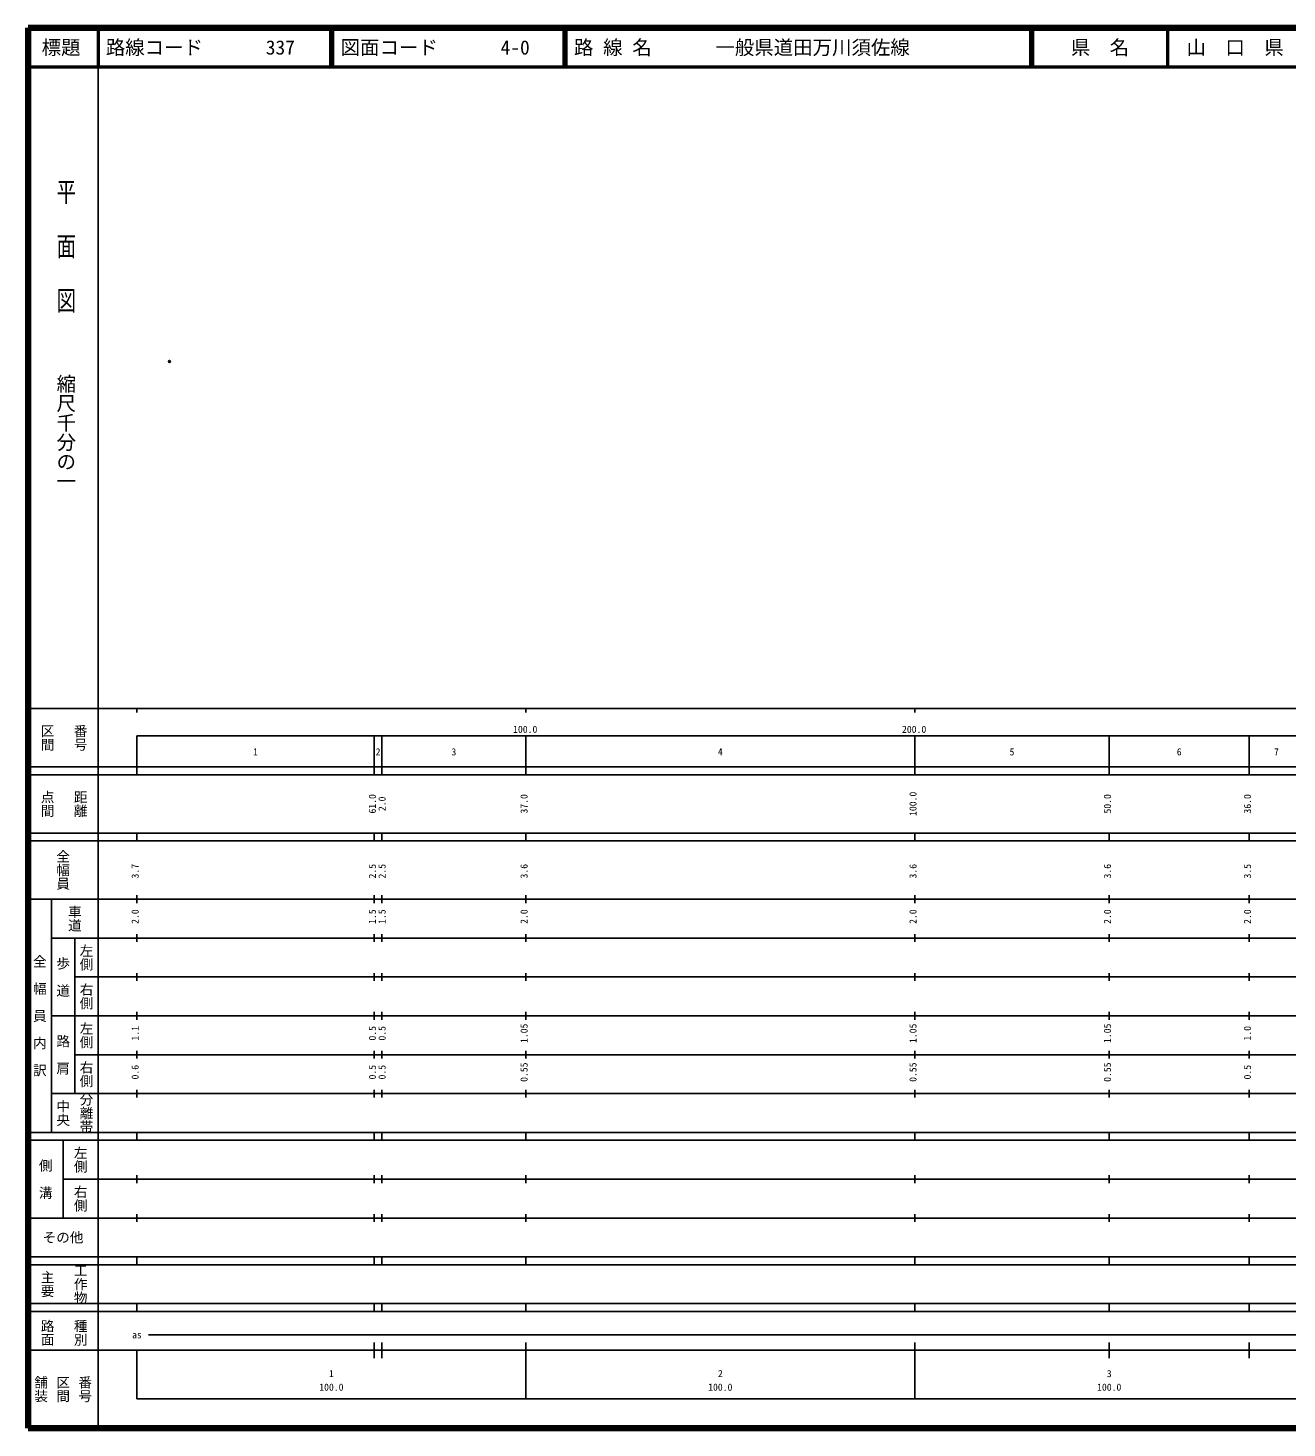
# Model space of a CAD drawing. Units: millimetres on the paper. Extents: x 40 to 680, y 20 to 380.
# Drawn here: x 40 to 363.7, y 20 to 380 of the extents above; entities that cross this region are included whole.
import ezdxf
from ezdxf.enums import TextEntityAlignment as Align

# ---------------------------------------------------------------- set-up
doc = ezdxf.new("R2010")
doc.units = ezdxf.units.MM
doc.header["$PDMODE"] = 32
doc.header["$PDSIZE"] = 0.5
doc.layers.add('M-OTRS', color=6, linetype='Continuous')
doc.layers.add('M-TTL-TXT', color=7, linetype='Continuous')
for name, color, linetype, lineweight in [('M-TTL', 2, 'Continuous', 140), ('M-TTL-BAND', 7, 'Continuous', 25), ('M-TTL-LINE', 7, 'Continuous', 50)]:
    doc.layers.add(name, color=color, linetype=linetype, lineweight=lineweight)
doc.styles.add('@ＭＳ ゴシック', font='')
doc.styles.add('ＭＳ ゴシック', font='')
doc.styles.get('@ＭＳ ゴシック').set_extended_font_data('@MS Gothic')
doc.styles.get('ＭＳ ゴシック').set_extended_font_data('MS Gothic')

msp = doc.modelspace()

# ---------------------------------------------------------------- linework, layer by layer
at = {"layer": 'M-OTRS'}
msp.add_point((76.357, 294.269), dxfattribs=at)
at = {"layer": 'M-TTL'}
for p, q in [((40, 380), (40, 20)), ((680, 380), (40, 380)), ((40, 20), (680, 20))]:
    msp.add_line(p, q, dxfattribs=at)
at = {"layer": 'M-TTL-BAND'}
for p, q in [((58, 370), (58, 20)), ((40, 205), (579, 205)), ((68, 205), (68, 204)), ((168, 205), (168, 204)), ((268, 205), (268, 204)), ((68, 198), (579, 198)), ((68, 198), (68, 188)), ((129, 188), (129, 198)), ((131, 188), (131, 198)), ((168, 188), (168, 198)), ((268, 188), (268, 198)), ((318, 188), (318, 198)), ((354, 188), (354, 198)), ((40, 190), (579, 190)), ((40, 188), (579, 188)), ((40, 173), (579, 173)), ((68, 171), (68, 173)), ((129, 171), (129, 173)), ((131, 171), (131, 173)), ((168, 171), (168, 173)), ((268, 171), (268, 173)), ((318, 171), (318, 173)), ((354, 171), (354, 173)), ((40, 171), (579, 171)), ((40, 156), (579, 156)), ((46, 96), (46, 156)), ((68, 155), (68, 157)), ((129, 155), (129, 157)), ((131, 155), (131, 157)), ((168, 155), (168, 157)), ((268, 155), (268, 157)), ((318, 155), (318, 157)), ((354, 155), (354, 157)), ((46, 146), (579, 146)), ((52, 146), (52, 106)), ((68, 145), (68, 147)), ((129, 145), (129, 147)), ((131, 145), (131, 147)), ((168, 145), (168, 147)), ((268, 145), (268, 147)), ((318, 145), (318, 147)), ((354, 145), (354, 147)), ((68, 135), (68, 137)), ((129, 135), (129, 137)), ((131, 135), (131, 137)), ((168, 135), (168, 137)), ((268, 135), (268, 137)), ((318, 135), (318, 137)), ((354, 135), (354, 137)), ((52, 136), (579, 136)), ((46, 126), (579, 126)), ((68, 125), (68, 127)), ((129, 125), (129, 127)), ((131, 125), (131, 127)), ((168, 125), (168, 127)), ((268, 125), (268, 127)), ((318, 125), (318, 127)), ((354, 125), (354, 127)), ((52, 116), (579, 116)), ((68, 115), (68, 117)), ((129, 115), (129, 117)), ((131, 115), (131, 117)), ((168, 115), (168, 117)), ((268, 115), (268, 117)), ((318, 115), (318, 117)), ((354, 115), (354, 117)), ((46, 106), (579, 106)), ((68, 105), (68, 107)), ((129, 105), (129, 107)), ((131, 105), (131, 107)), ((168, 105), (168, 107)), ((268, 105), (268, 107)), ((318, 105), (318, 107)), ((354, 105), (354, 107)), ((40, 96), (579, 96)), ((40, 94), (579, 94)), ((49, 94), (49, 74)), ((68, 94), (68, 96)), ((129, 94), (129, 96)), ((131, 94), (131, 96)), ((168, 94), (168, 96)), ((268, 94), (268, 96)), ((318, 94), (318, 96)), ((354, 94), (354, 96)), ((49, 84), (579, 84)), ((68, 83), (68, 85)), ((129, 83), (129, 85)), ((131, 83), (131, 85)), ((168, 83), (168, 85)), ((268, 83), (268, 85)), ((318, 83), (318, 85)), ((354, 83), (354, 85)), ((40, 74), (579, 74)), ((68, 73), (68, 75)), ((129, 73), (129, 75)), ((131, 73), (131, 75)), ((168, 73), (168, 75)), ((268, 73), (268, 75)), ((318, 73), (318, 75)), ((354, 73), (354, 75)), ((40, 64), (579, 64)), ((40, 62), (579, 62)), ((68, 62), (68, 64)), ((129, 62), (129, 64)), ((131, 62), (131, 64)), ((168, 62), (168, 64)), ((268, 62), (268, 64)), ((318, 62), (318, 64)), ((354, 62), (354, 64)), ((40, 52), (579, 52)), ((68, 50), (68, 52)), ((129, 50), (129, 52)), ((131, 50), (131, 52)), ((168, 50), (168, 52)), ((268, 50), (268, 52)), ((318, 50), (318, 52)), ((354, 50), (354, 52)), ((40, 50), (579, 50)), ((71, 44), (565, 44)), ((40, 40), (579, 40)), ((68, 40), (68, 27.5)), ((129, 38), (129, 42)), ((131, 38), (131, 42)), ((168, 27.5), (168, 42)), ((268, 27.5), (268, 42)), ((318, 38), (318, 42)), ((354, 38), (354, 42)), ((68, 27.5), (579, 27.5))]:
    msp.add_line(p, q, dxfattribs=at)
at = {"layer": 'M-TTL-LINE'}
for p, q in [((58, 380), (58, 370)), ((117.75, 380), (117.75, 370)), ((118.25, 380), (118.25, 370)), ((177.75, 380), (177.75, 370)), ((178.25, 380), (178.25, 370)), ((297.75, 380), (297.75, 370)), ((298.25, 380), (298.25, 370)), ((333, 380), (333, 370)), ((40, 370), (680, 370))]:
    msp.add_line(p, q, dxfattribs=at)

# ---------------------------------------------------------------- texts
at = {"layer": 'M-TTL-BAND', "style": '@ＭＳ ゴシック', "width": 1.4}
msp.add_text('平  面  図', height=3.666, rotation=270, dxfattribs=at).set_placement((49.777, 306.475), align=Align.MIDDLE_RIGHT)
at = {"layer": 'M-TTL-BAND', "style": '@ＭＳ ゴシック'}
msp.add_text('縮尺千分の一', height=3.666, rotation=270, dxfattribs=at).set_placement((49.777, 261.03), align=Align.MIDDLE_RIGHT)
for s, p in [('区間', (45, 197.5)), ('番号', (53.5, 197.5)), ('点間', (45, 180.5)), ('距離', (53.5, 180.5)), ('全幅員', (49, 163.5)), ('車道', (52, 151)), ('左側', (55, 141)), ('全\u3000幅\u3000員\u3000内\u3000訳', (43, 126)), ('歩\u3000道', (49, 136)), ('右側', (55, 131)), ('左側', (55, 121)), ('路\u3000肩', (49, 116)), ('右側', (55, 111)), ('分離帯', (55, 101)), ('中央', (49, 101)), ('左側', (53.5, 89)), ('側\u3000溝', (44.5, 84)), ('右側', (53.5, 79)), ('工作物', (53.5, 57)), ('主要', (45, 57)), ('路面', (45, 44.5)), ('種別', (53.5, 44.5)), ('舗装', (43.333, 30)), ('区間', (49, 30)), ('番号', (54.667, 30))]:
    msp.add_text(s, height=2.566, rotation=270, dxfattribs=at).set_placement(p, align=Align.MIDDLE_CENTER)
at = {"layer": 'M-TTL-BAND', "style": 'ＭＳ ゴシック'}
for s, p in [('100.0', (167.844, 198.195)), ('200.0', (267.844, 198.195)), ('1', (98.5, 192.405)), ('2', (130, 192.405)), ('3', (149.5, 192.405)), ('4', (218, 192.405)), ('5', (293, 192.405)), ('6', (336, 192.405)), ('7', (361, 192.405)), ('as', (68, 42.5)), ('1', (118, 32.523)), ('2', (218, 32.523)), ('3', (318, 32.523)), ('100.0', (118, 29.033)), ('100.0', (218, 29.033)), ('100.0', (318, 29.033))]:
    msp.add_text(s, height=1.833, dxfattribs=at).set_placement(p, align=Align.BOTTOM_CENTER)
for s, p in [('61.0', (130, 180.5)), ('2.0', (132.491, 180.5)), ('37.0', (169, 180.5)), ('100.0', (269, 180.5)), ('50.0', (319, 180.5)), ('36.0', (355, 180.5)), ('3.7', (69, 163.174)), ('2.5', (130, 163.174)), ('2.5', (132.491, 163.174)), ('3.6', (169, 163.174)), ('3.6', (269, 163.174)), ('3.6', (319, 163.174)), ('3.5', (355, 163.174)), ('2.0', (69, 151.5)), ('1.5', (130, 151.5)), ('1.5', (132.491, 151.5)), ('2.0', (169, 151.5)), ('2.0', (269, 151.5)), ('2.0', (319, 151.5)), ('2.0', (355, 151.5)), ('1.1', (69, 121.5)), ('0.5', (130, 121.5)), ('0.5', (132.491, 121.5)), ('1.05', (169, 121.5)), ('1.05', (269, 121.5)), ('1.05', (319, 121.5)), ('1.0', (355, 121.5)), ('0.6', (69, 111.5)), ('0.5', (130, 111.5)), ('0.5', (132.491, 111.5)), ('0.55', (169, 111.5)), ('0.55', (269, 111.5)), ('0.55', (319, 111.5)), ('0.5', (355, 111.5))]:
    msp.add_text(s, height=1.833, rotation=90, dxfattribs=at).set_placement(p, align=Align.BOTTOM_CENTER)
msp.add_text('その他', height=2.566, dxfattribs=at).set_placement((49, 69), align=Align.MIDDLE_CENTER)
at = {"layer": 'M-TTL-TXT', "style": 'ＭＳ ゴシック'}
for s, p in [('標題', (48.5, 375)), ('県\u3000名', (315.625, 375)), ('山\u3000口\u3000県', (350.375, 375))]:
    msp.add_text(s, height=3.666, dxfattribs=at).set_placement(p, align=Align.MIDDLE_CENTER)
for s, p in [('路線コード', (60, 375)), ('337', (101.142, 375)), ('図面コード', (120.38, 375)), ('4-0', (161.521, 375)), ('路 線 名', (180.38, 375)), ('一般県道田万川須佐線', (216.734, 375))]:
    msp.add_text(s, height=3.666, dxfattribs=at).set_placement(p, align=Align.MIDDLE_LEFT)

doc.saveas('drawing.dxf')
